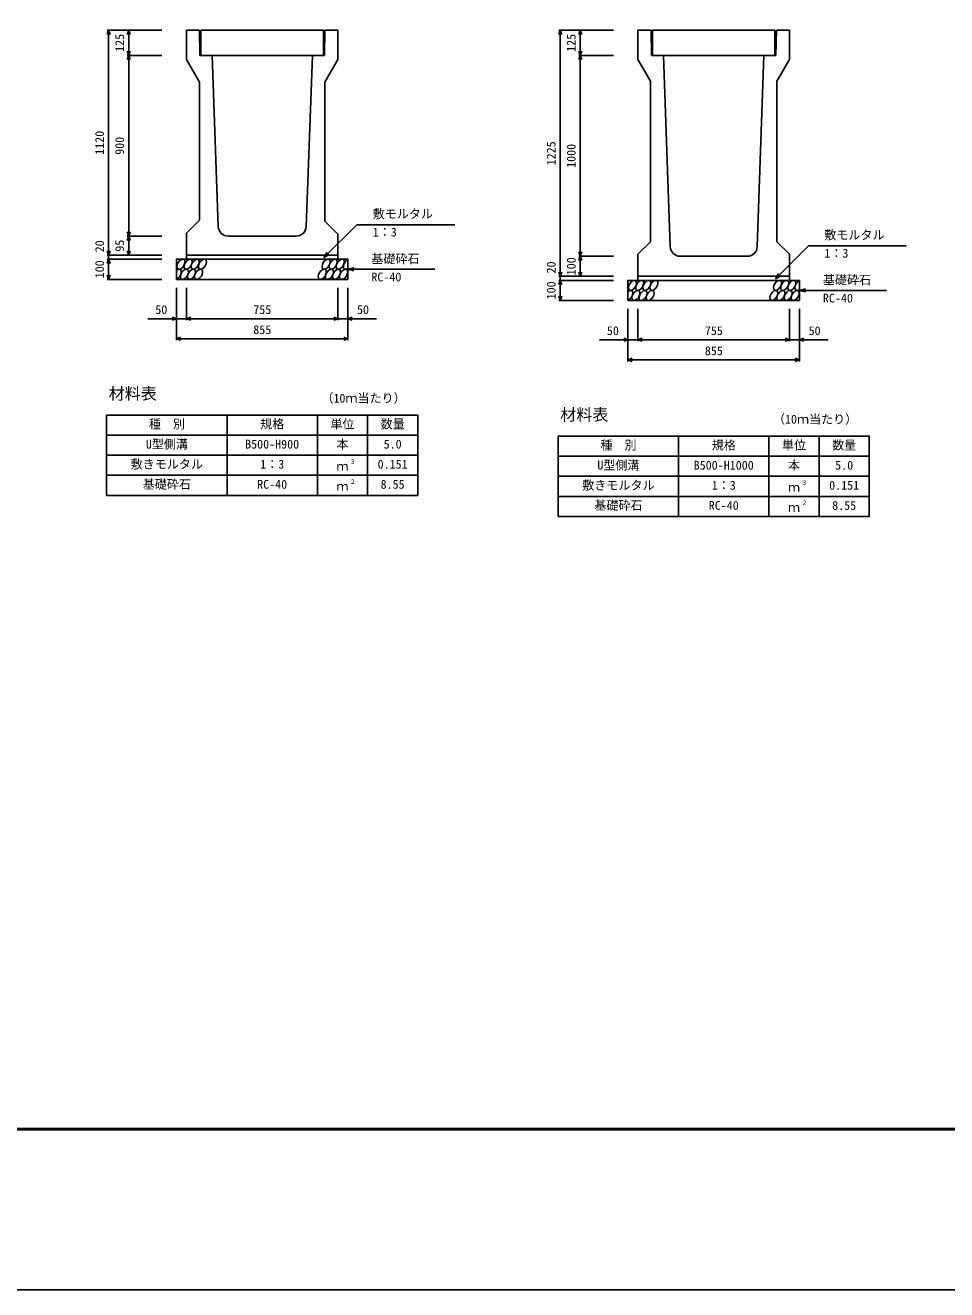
# Model space of a CAD drawing. Units: millimetres, scale not verified. Extents: x -33600 to 33600, y -11880 to 11880.
# Drawn here: x 6024 to 10615, y -11880 to -5584 of the extents above; entities that cross this region are included whole.
import ezdxf
from ezdxf.enums import TextEntityAlignment as Align

# ---------------------------------------------------------------- set-up
doc = ezdxf.new("R2010")
doc.units = ezdxf.units.MM
doc.header["$LTSCALE"] = 40
for name, color, linetype, lineweight in [('0-0_DIM', 7, 'Continuous', 25), ('0-1_Defpoints', 5, 'Continuous', 25), ('0-2_HATCH', 6, 'Continuous', 25), ('0-3_HYO', 3, 'Continuous', 25), ('0-4_HYO2', 4, 'Continuous', 25), ('0-5_OUTLINE', 3, 'Continuous', 25), ('0-6_TXT', 7, 'Continuous', 25), ('0-7_WAKU', 3, 'Continuous', 25)]:
    doc.layers.add(name, color=color, linetype=linetype, lineweight=lineweight)
doc.styles.add('ＭＳ ゴシック', font='')
doc.styles.get('ＭＳ ゴシック').set_extended_font_data('MS Gothic')

msp = doc.modelspace()

# ---------------------------------------------------------------- linework, layer by layer
at = {"layer": '0-0_DIM'}
for p, q in [((6431.5, -5609.04), (6704, -5609.04)), ((6439, -5609.04), (6439, -6729.04)), ((6539, -5609.04), (6539, -5734.04)), ((8681.5, -5609.04), (8954, -5609.04)), ((8689, -5609.04), (8689, -6834.04)), ((8789, -5609.04), (8789, -5734.04)), ((6531.5, -5734.04), (6704, -5734.04)), ((6539, -5734.04), (6539, -6634.04)), ((8781.5, -5734.04), (8954, -5734.04)), ((8789, -5734.04), (8789, -6734.04)), ((7675.45, -6577.23), (7511.8, -6740.88)), ((7675.45, -6577.23), (8163.39, -6577.23)), ((6531.5, -6634.04), (6704, -6634.04)), ((6539, -6634.04), (6539, -6729.04)), ((6431.5, -6729.04), (6704, -6729.04)), ((7511.8, -6740.88), (7526.8, -6714.9)), ((7511.8, -6740.88), (7537.78, -6725.88)), ((8781.5, -6734.04), (8954, -6734.04)), ((8789, -6734.04), (8789, -6834.04)), ((9925.45, -6682.23), (9761.8, -6845.88)), ((9925.45, -6682.23), (10413.39, -6682.23)), ((6431.5, -6749.04), (6704, -6749.04)), ((7631.5, -6799.04), (7660.47, -6791.27)), ((7631.5, -6799.04), (8064.81, -6799.04)), ((7631.5, -6799.04), (7660.47, -6806.8)), ((6431.5, -6849.04), (6704, -6849.04)), ((8681.5, -6834.04), (8954, -6834.04)), ((8681.5, -6854.04), (8954, -6854.04)), ((9761.8, -6845.88), (9776.8, -6819.9)), ((9761.8, -6845.88), (9787.78, -6830.88)), ((6776.5, -7152.46), (6776.5, -6891.1)), ((6826.5, -7052.46), (6826.5, -6891.1)), ((7581.5, -7052.46), (7581.5, -6891.1)), ((7631.5, -7152.46), (7631.5, -6891.1)), ((9881.5, -6904.04), (9910.47, -6896.27)), ((9881.5, -6904.04), (10314.81, -6904.04)), ((9881.5, -6904.04), (9910.47, -6911.8)), ((8681.5, -6954.04), (8954, -6954.04)), ((6776.5, -7044.96), (6634.7, -7044.96)), ((6776.5, -7044.96), (6826.5, -7044.96)), ((6826.5, -7044.96), (7581.5, -7044.96)), ((7631.5, -7044.96), (7581.5, -7044.96)), ((7631.5, -7044.96), (7773.29, -7044.96)), ((9026.5, -7257.46), (9026.5, -6996.1)), ((9076.5, -7157.46), (9076.5, -6996.1)), ((9831.5, -7157.46), (9831.5, -6996.1)), ((9881.5, -7257.46), (9881.5, -6996.1)), ((6776.5, -7144.96), (7631.5, -7144.96)), ((9026.5, -7149.96), (8884.7, -7149.96)), ((9026.5, -7149.96), (9076.5, -7149.96)), ((9076.5, -7149.96), (9831.5, -7149.96)), ((9881.5, -7149.96), (9831.5, -7149.96)), ((9881.5, -7149.96), (10023.29, -7149.96)), ((9026.5, -7249.96), (9881.5, -7249.96))]:
    msp.add_line(p, q, dxfattribs=at)
for points in [[(6431.3, -5630.18), (6439, -5609.04), (6446.69, -5630.18)], [(6531.3, -5630.18), (6539, -5609.04), (6546.69, -5630.18)], [(8681.3, -5630.18), (8689, -5609.04), (8696.69, -5630.18)], [(8781.3, -5630.18), (8789, -5609.04), (8796.69, -5630.18)], [(6546.69, -5712.89), (6539, -5734.04), (6531.3, -5712.89)], [(8796.69, -5712.89), (8789, -5734.04), (8781.3, -5712.89)], [(6531.3, -5755.18), (6539, -5734.04), (6546.69, -5755.18)], [(8781.3, -5755.18), (8789, -5734.04), (8796.69, -5755.18)], [(6546.69, -6612.89), (6539, -6634.04), (6531.3, -6612.89)], [(6531.3, -6655.18), (6539, -6634.04), (6546.69, -6655.18)], [(6446.69, -6707.89), (6439, -6729.04), (6431.3, -6707.89)], [(6439, -6729.04), (6439, -6749.04), (6439, -6849.04)], [(6546.69, -6707.89), (6539, -6729.04), (6531.3, -6707.89)], [(8796.69, -6712.89), (8789, -6734.04), (8781.3, -6712.89)], [(8781.3, -6755.18), (8789, -6734.04), (8796.69, -6755.18)], [(6446.69, -6770.18), (6439, -6749.04), (6431.3, -6770.18)], [(6446.69, -6827.89), (6439, -6849.04), (6431.3, -6827.89)], [(8696.69, -6812.89), (8689, -6834.04), (8681.3, -6812.89)], [(8696.69, -6875.18), (8689, -6854.04), (8681.3, -6875.18)], [(8689, -6834.04), (8689, -6854.04), (8689, -6954.04)], [(8796.69, -6812.89), (8789, -6834.04), (8781.3, -6812.89)], [(8696.69, -6932.89), (8689, -6954.04), (8681.3, -6932.89)], [(6755.35, -7037.27), (6776.5, -7044.96), (6755.35, -7052.66)], [(6847.64, -7052.66), (6826.5, -7044.96), (6847.64, -7037.27)], [(7560.35, -7037.27), (7581.5, -7044.96), (7560.35, -7052.66)], [(7652.64, -7037.27), (7631.5, -7044.96), (7652.64, -7052.66)], [(6797.64, -7152.66), (6776.5, -7144.96), (6797.64, -7137.27)], [(7610.35, -7137.27), (7631.5, -7144.96), (7610.35, -7152.66)], [(9005.35, -7142.27), (9026.5, -7149.96), (9005.35, -7157.66)], [(9097.64, -7157.66), (9076.5, -7149.96), (9097.64, -7142.27)], [(9810.35, -7142.27), (9831.5, -7149.96), (9810.35, -7157.66)], [(9902.64, -7142.27), (9881.5, -7149.96), (9902.64, -7157.66)], [(9047.64, -7257.66), (9026.5, -7249.96), (9047.64, -7242.27)], [(9860.35, -7242.27), (9881.5, -7249.96), (9860.35, -7257.66)]]:
    msp.add_lwpolyline(points, dxfattribs=at)
at = {"layer": '0-1_Defpoints'}
msp.add_lwpolyline([(0, -11880), (33600, -11880), (33600, 11880), (0, 11880)], close=True, dxfattribs=at)
at = {"layer": '0-2_HATCH'}
for points in [[(6899, -5734.04), (7509, -5734.04), (7509, -5609.04), (6899, -5609.04)], [(9149, -5734.04), (9759, -5734.04), (9759, -5609.04), (9149, -5609.04)]]:
    msp.add_lwpolyline(points, close=True, dxfattribs=at)
for centre, start_param, end_param in [((6780.79, -6824.03), 3.7419964, 7.318141), ((7628.5, -6774.04), 0.6666252, 4.1103269), ((9878.5, -6879.04), 0.6666252, 4.1103269), ((9030.79, -6929.03), 3.7419964, 7.318141)]:
    msp.add_ellipse(centre, major_axis=(14.54, 23.54), ratio=0.5792, start_param=start_param, end_param=end_param, dxfattribs=at)
for centre in [(6799.39, -6774.04), (6816.27, -6824.03), (6834.86, -6774.04), (6851.75, -6824.03), (6870.34, -6774.04), (6887.22, -6824.03), (6905.82, -6774.04), (7503.47, -6824.03), (7522.07, -6774.04), (7538.95, -6824.03), (7557.54, -6774.04), (7574.43, -6824.03), (7593.02, -6774.04), (7609.9, -6824.03), (9049.39, -6879.04), (9084.86, -6879.04), (9120.34, -6879.04), (9155.82, -6879.04), (9772.07, -6879.04), (9807.54, -6879.04), (9843.02, -6879.04), (9066.27, -6929.03), (9101.75, -6929.03), (9137.22, -6929.03), (9753.47, -6929.03), (9788.95, -6929.03), (9824.43, -6929.03), (9859.9, -6929.03)]:
    msp.add_ellipse(centre, major_axis=(14.54, 23.54), ratio=0.5792, dxfattribs=at)
at = {"layer": '0-3_HYO'}
for p, q in [((7029, -7524.91), (7029, -7924.91)), ((7479, -7524.91), (7479, -7924.91)), ((7729, -7524.91), (7729, -7924.91)), ((6429, -7624.91), (7979, -7624.91)), ((9279, -7629.91), (9279, -8029.91)), ((9729, -7629.91), (9729, -8029.91)), ((9979, -7629.91), (9979, -8029.91)), ((8679, -7729.91), (10229, -7729.91))]:
    msp.add_line(p, q, dxfattribs=at)
for points in [[(6429, -7924.91), (7979, -7924.91), (7979, -7524.91), (6429, -7524.91)], [(8679, -8029.91), (10229, -8029.91), (10229, -7629.91), (8679, -7629.91)]]:
    msp.add_lwpolyline(points, close=True, dxfattribs=at)
at = {"layer": '0-4_HYO2'}
for p, q in [((6429, -7724.91), (7979, -7724.91)), ((6429, -7824.91), (7979, -7824.91)), ((8679, -7829.91), (10229, -7829.91)), ((8679, -7929.91), (10229, -7929.91))]:
    msp.add_line(p, q, dxfattribs=at)
at = {"layer": '0-5_OUTLINE'}
for p, q in [((6826.5, -5609.04), (6826.5, -5754.04)), ((9076.5, -5609.04), (9076.5, -5754.04)), ((9766.5, -5609.04), (9764, -5734.04)), ((9831.5, -5609.04), (9766.5, -5609.04)), ((9831.5, -5754.04), (9831.5, -5609.04)), ((6954, -5734.04), (6894, -5734.04)), ((6954, -5734.04), (6984.76, -6585.84)), ((7454, -5734.04), (7423.24, -6585.84)), ((7581.5, -5754.04), (7516.5, -5867.04)), ((9204, -5734.04), (9144, -5734.04)), ((9204, -5734.04), (9237.31, -6685.78)), ((9704, -5734.04), (9670.68, -6685.78)), ((9764, -5734.04), (9704, -5734.04)), ((9831.5, -5754.04), (9769, -5862.04)), ((7516.5, -5867.04), (7516.5, -6559.04)), ((9769, -5862.04), (9769, -6661.54)), ((6826.5, -6619.04), (6891.5, -6554.04)), ((6826.5, -6749.04), (6826.5, -6619.04)), ((7373.27, -6634.04), (7034.72, -6634.04)), ((9076.5, -6724.04), (9139, -6661.54)), ((9831.5, -6724.04), (9769, -6661.54)), ((7581.5, -6729.04), (6826.5, -6729.04)), ((9076.5, -6854.04), (9076.5, -6724.04)), ((9620.71, -6734.04), (9287.28, -6734.04)), ((9831.5, -6724.04), (9831.5, -6854.04)), ((7631.5, -6749.04), (7631.5, -6849.04)), ((7631.5, -6849.04), (6776.5, -6849.04)), ((9831.5, -6834.04), (9076.5, -6834.04)), ((9881.5, -6854.04), (9881.5, -6954.04)), ((9881.5, -6954.04), (9026.5, -6954.04))]:
    msp.add_line(p, q, dxfattribs=at)
for points in [[(6826.5, -5609.04), (6891.5, -5609.04), (6894, -5734.04)], [(7581.5, -5754.04), (7581.5, -5609.04), (7516.5, -5609.04), (7514, -5734.04), (7454, -5734.04)], [(9076.5, -5609.04), (9141.5, -5609.04), (9144, -5734.04)], [(6826.5, -5754.04), (6891.5, -5867.04), (6891.5, -6554.04)], [(9076.5, -5754.04), (9139, -5862.04), (9139, -6661.54)], [(7516.5, -6559.04), (7581.5, -6624.04), (7581.5, -6749.04)], [(7631.5, -6749.04), (6776.5, -6749.04), (6776.5, -6849.04)], [(9881.5, -6854.04), (9026.5, -6854.04), (9026.5, -6954.04)]]:
    msp.add_lwpolyline(points, dxfattribs=at)
for centre, start, end in [((7034.72, -6584.04), 182.06812, 270), ((7373.27, -6584.04), 270, 357.93188), ((9287.28, -6684.04), 182.00453, 270), ((9620.71, -6684.04), 270, 357.99547)]:
    msp.add_arc(centre, 50, start, end, dxfattribs=at)
at = {"layer": '0-7_WAKU', "lineweight": 50}
msp.add_lwpolyline([(800, -11080), (32800, -11080), (32800, 11080), (800, 11080)], close=True, dxfattribs=at)

# ---------------------------------------------------------------- texts
at = {"layer": '0-0_DIM', "style": 'ＭＳ ゴシック'}
for s, p in [('125', (6529, -5716.54)), ('125', (8779, -5716.54)), ('1120', (6429, -6229.04)), ('900', (6529, -6229.04)), ('1225', (8679, -6281.54)), ('1000', (8779, -6294.04)), ('20', (6429, -6714.72)), ('95', (6529, -6711.54)), ('100', (6429, -6844.04)), ('20', (8679, -6819.72)), ('100', (8779, -6829.04)), ('100', (8679, -6949.04))]:
    msp.add_text(s, height=43.99, rotation=90, dxfattribs=at).set_placement(p, align=Align.BOTTOM_LEFT)
for s, p in [('敷モルタル', (7754.82, -6558.49)), ('1：3', (7754.82, -6649.18)), ('敷モルタル', (10004.82, -6663.49)), ('基礎砕石', (7747.82, -6781.86)), ('1：3', (10004.82, -6754.18)), ('RC-40', (7747.82, -6872.55)), ('基礎砕石', (9997.82, -6886.86)), ('RC-40', (9997.82, -6977.55)), ('50', (6671.5, -7034.96)), ('755', (7159.53, -7034.96)), ('50', (7676.5, -7034.96)), ('855', (7159.53, -7134.96)), ('50', (8921.5, -7139.96)), ('755', (9409.53, -7139.96)), ('50', (9926.5, -7139.96)), ('855', (9409.53, -7239.96))]:
    msp.add_text(s, height=43.99, dxfattribs=at).set_placement(p, align=Align.BOTTOM_LEFT)
at = {"layer": '0-6_TXT', "style": 'ＭＳ ゴシック'}
for s, height, p in [('材料表', 58.65, (6439, -7464.91)), ('（10ｍ当たり）', 43.99, (7498.99, -7475.91)), ('材料表', 58.65, (8689, -7569.91)), ('種\u3000別', 43.99, (6639, -7604.91)), ('規格', 43.99, (7194, -7604.91)), ('単位', 43.99, (7544, -7604.91)), ('数量', 43.99, (7794, -7604.91)), ('（10ｍ当たり）', 43.99, (9748.99, -7580.91)), ('U型側溝', 43.99, (6624, -7704.91)), ('B500-H900', 43.99, (7119, -7704.91)), ('本', 43.99, (7574, -7704.91)), ('5.0', 43.99, (7809, -7704.91)), ('種\u3000別', 43.99, (8889, -7709.91)), ('規格', 43.99, (9444, -7709.91)), ('単位', 43.99, (9794, -7709.91)), ('数量', 43.99, (10044, -7709.91)), ('敷きモルタル', 43.99, (6549, -7804.91)), ('1：3', 43.99, (7194, -7804.91)), ('ｍ', 43.99, (7574, -7814.91)), ('３', 21.99, (7639.54, -7774.54)), ('0.151', 43.99, (7779, -7804.91)), ('U型側溝', 43.99, (8874, -7809.91)), ('B500-H1000', 43.99, (9354, -7809.91)), ('本', 43.99, (9824, -7809.91)), ('5.0', 43.99, (10059, -7809.91)), ('基礎砕石', 43.99, (6609, -7904.91)), ('RC-40', 43.99, (7179, -7904.91)), ('ｍ', 43.99, (7574, -7914.91)), ('２', 21.99, (7639.54, -7874.54)), ('8.55', 43.99, (7794, -7904.91)), ('敷きモルタル', 43.99, (8799, -7909.91)), ('1：3', 43.99, (9444, -7909.91)), ('３', 21.99, (9889.54, -7879.54)), ('0.151', 43.99, (10029, -7909.91)), ('ｍ', 43.99, (9824, -7919.91)), ('基礎砕石', 43.99, (8859, -8009.91)), ('RC-40', 43.99, (9429, -8009.91)), ('ｍ', 43.99, (9824, -8019.91)), ('２', 21.99, (9889.54, -7979.54)), ('8.55', 43.99, (10044, -8009.91))]:
    msp.add_text(s, height=height, dxfattribs=at).set_placement(p, align=Align.BOTTOM_LEFT)

doc.saveas('drawing.dxf')
